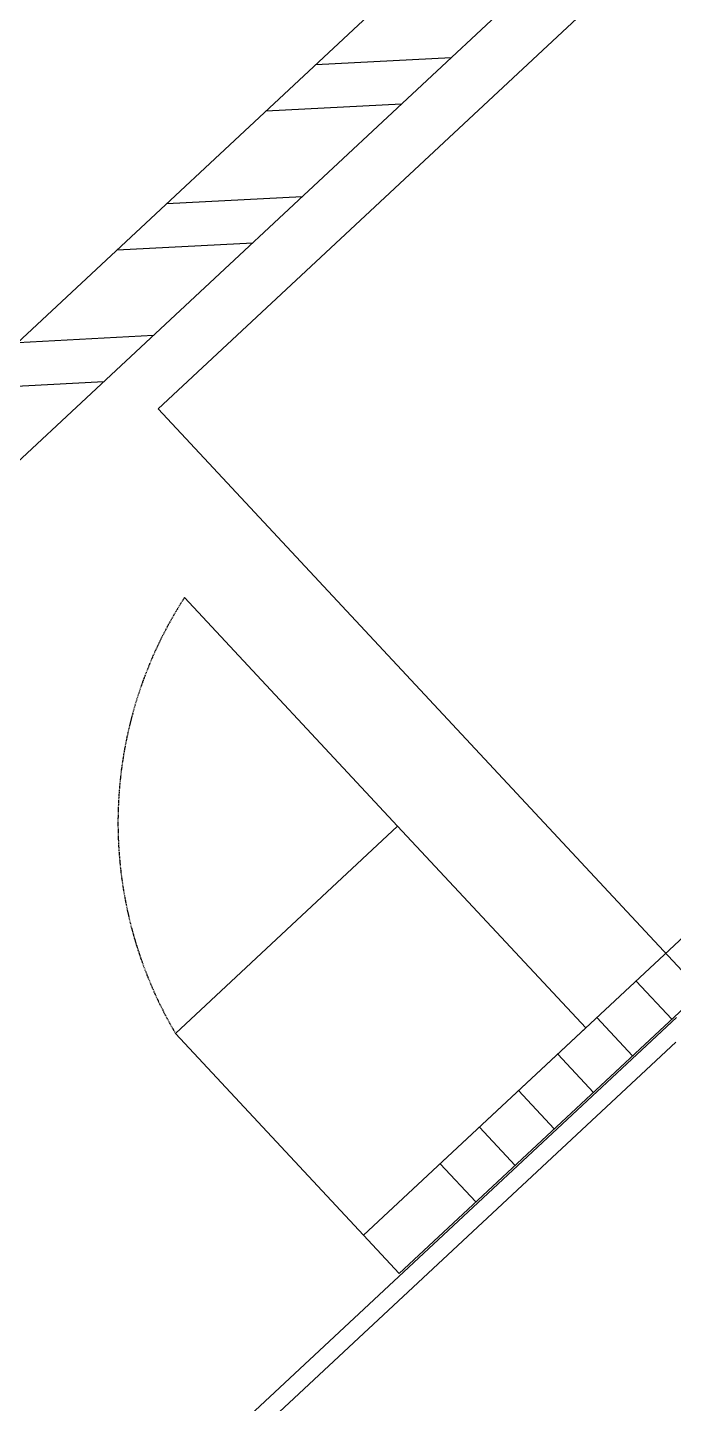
# Model space of a CAD drawing. Extents: x -408 to 1508121, y -29672 to 868845.
# Drawn here: x 1398460 to 1400311, y 372775 to 376717 of the extents above; entities that cross this region are included whole.
import ezdxf

# ---------------------------------------------------------------- set-up
doc = ezdxf.new("R2010")
doc.units = 0
doc.header["$MEASUREMENT"] = 0
doc.linetypes.add('HIDDEN2', pattern=[4, 2.5, -1.5])
for name, color, linetype in [('Cable Ladder Exist', 7, 'Continuous'), ('Conc Exist', 7, 'Continuous'), ('Hatch', 8, 'Continuous'), ('Shelter Exist', 7, 'Continuous')]:
    doc.layers.add(name, color=color, linetype=linetype)

msp = doc.modelspace()

# ---------------------------------------------------------------- hatches: boundary and pattern name
at = {"layer": 'Hatch'}
h = msp.add_hatch(dxfattribs=at)
h.set_pattern_fill('ANSI32', color=256, scale=1000, angle=318, style=0)
h.set_pattern_definition([(3, (24150.4, 0), (-19.62598, 374.48608), []), (3, (24281.77, -118.3), (-19.62598, 374.48608), [])])
h.paths.add_polyline_path([(1416580, 392395.5), (1394318.5, 371636.4), (1398233.9, 367437.7), (1400910.7, 369933.8), (1401081.2, 369750.9), (1398221.6, 367084.3), (1393965.2, 371648.7), (1416424.3, 392592.1)])

# ---------------------------------------------------------------- linework, layer by layer
at = {"layer": 'Cable Ladder Exist'}
for p, q in [((1399423.1, 373257.7), (1401032.4, 374758.4)), ((1399525.4, 373148), (1401100.3, 374616.6)), ((1400203.6, 373985.5), (1400305.9, 373875.8)), ((1400091.4, 373880.9), (1400193.7, 373771.2)), ((1399979.2, 373776.2), (1400081.5, 373666.5)), ((1399866.9, 373671.6), (1399969.2, 373561.9)), ((1399754.7, 373566.9), (1399857, 373457.2)), ((1399642.5, 373462.3), (1399744.8, 373352.6)), ((1399423.1, 373257.7), (1399525.4, 373148))]:
    msp.add_line(p, q, dxfattribs=at)
at = {"layer": 'Conc Exist'}
for p, q in [((1393965.2, 371648.7), (1416424.3, 392592.1)), ((1394318.5, 371636.4), (1416580, 392395.5))]:
    msp.add_line(p, q, dxfattribs=at)
msp.add_lwpolyline([(1403094.6, 372760.4), (1402244.8, 371967.9), (1398834.9, 375624.7), (1401248.3, 377875.3), (1404658.3, 374218.5), (1403423.7, 373067.3)], dxfattribs=at)
at = {"layer": 'Shelter Exist'}
for p, q in [((1399520.6, 374428.8), (1398909.9, 375083.6)), ((1400319.7, 373881.2), (1396809.2, 370607.6))]:
    msp.add_line(p, q, dxfattribs=at)
msp.add_lwpolyline([(1398884.3, 373835.5), (1399520.6, 374428.8), (1400059.4, 373851), (1399423.1, 373257.7)], close=True, dxfattribs=at)
msp.add_lwpolyline([(1396879.9, 370605.2), (1400317.3, 373810.6)], dxfattribs=at)
at = {"layer": 'Shelter Exist', "linetype": 'HIDDEN2'}
msp.add_arc((1399906.1, 374438.8), 1186.6, 147.0845, 210.5619, dxfattribs=at)

doc.saveas('drawing.dxf')
